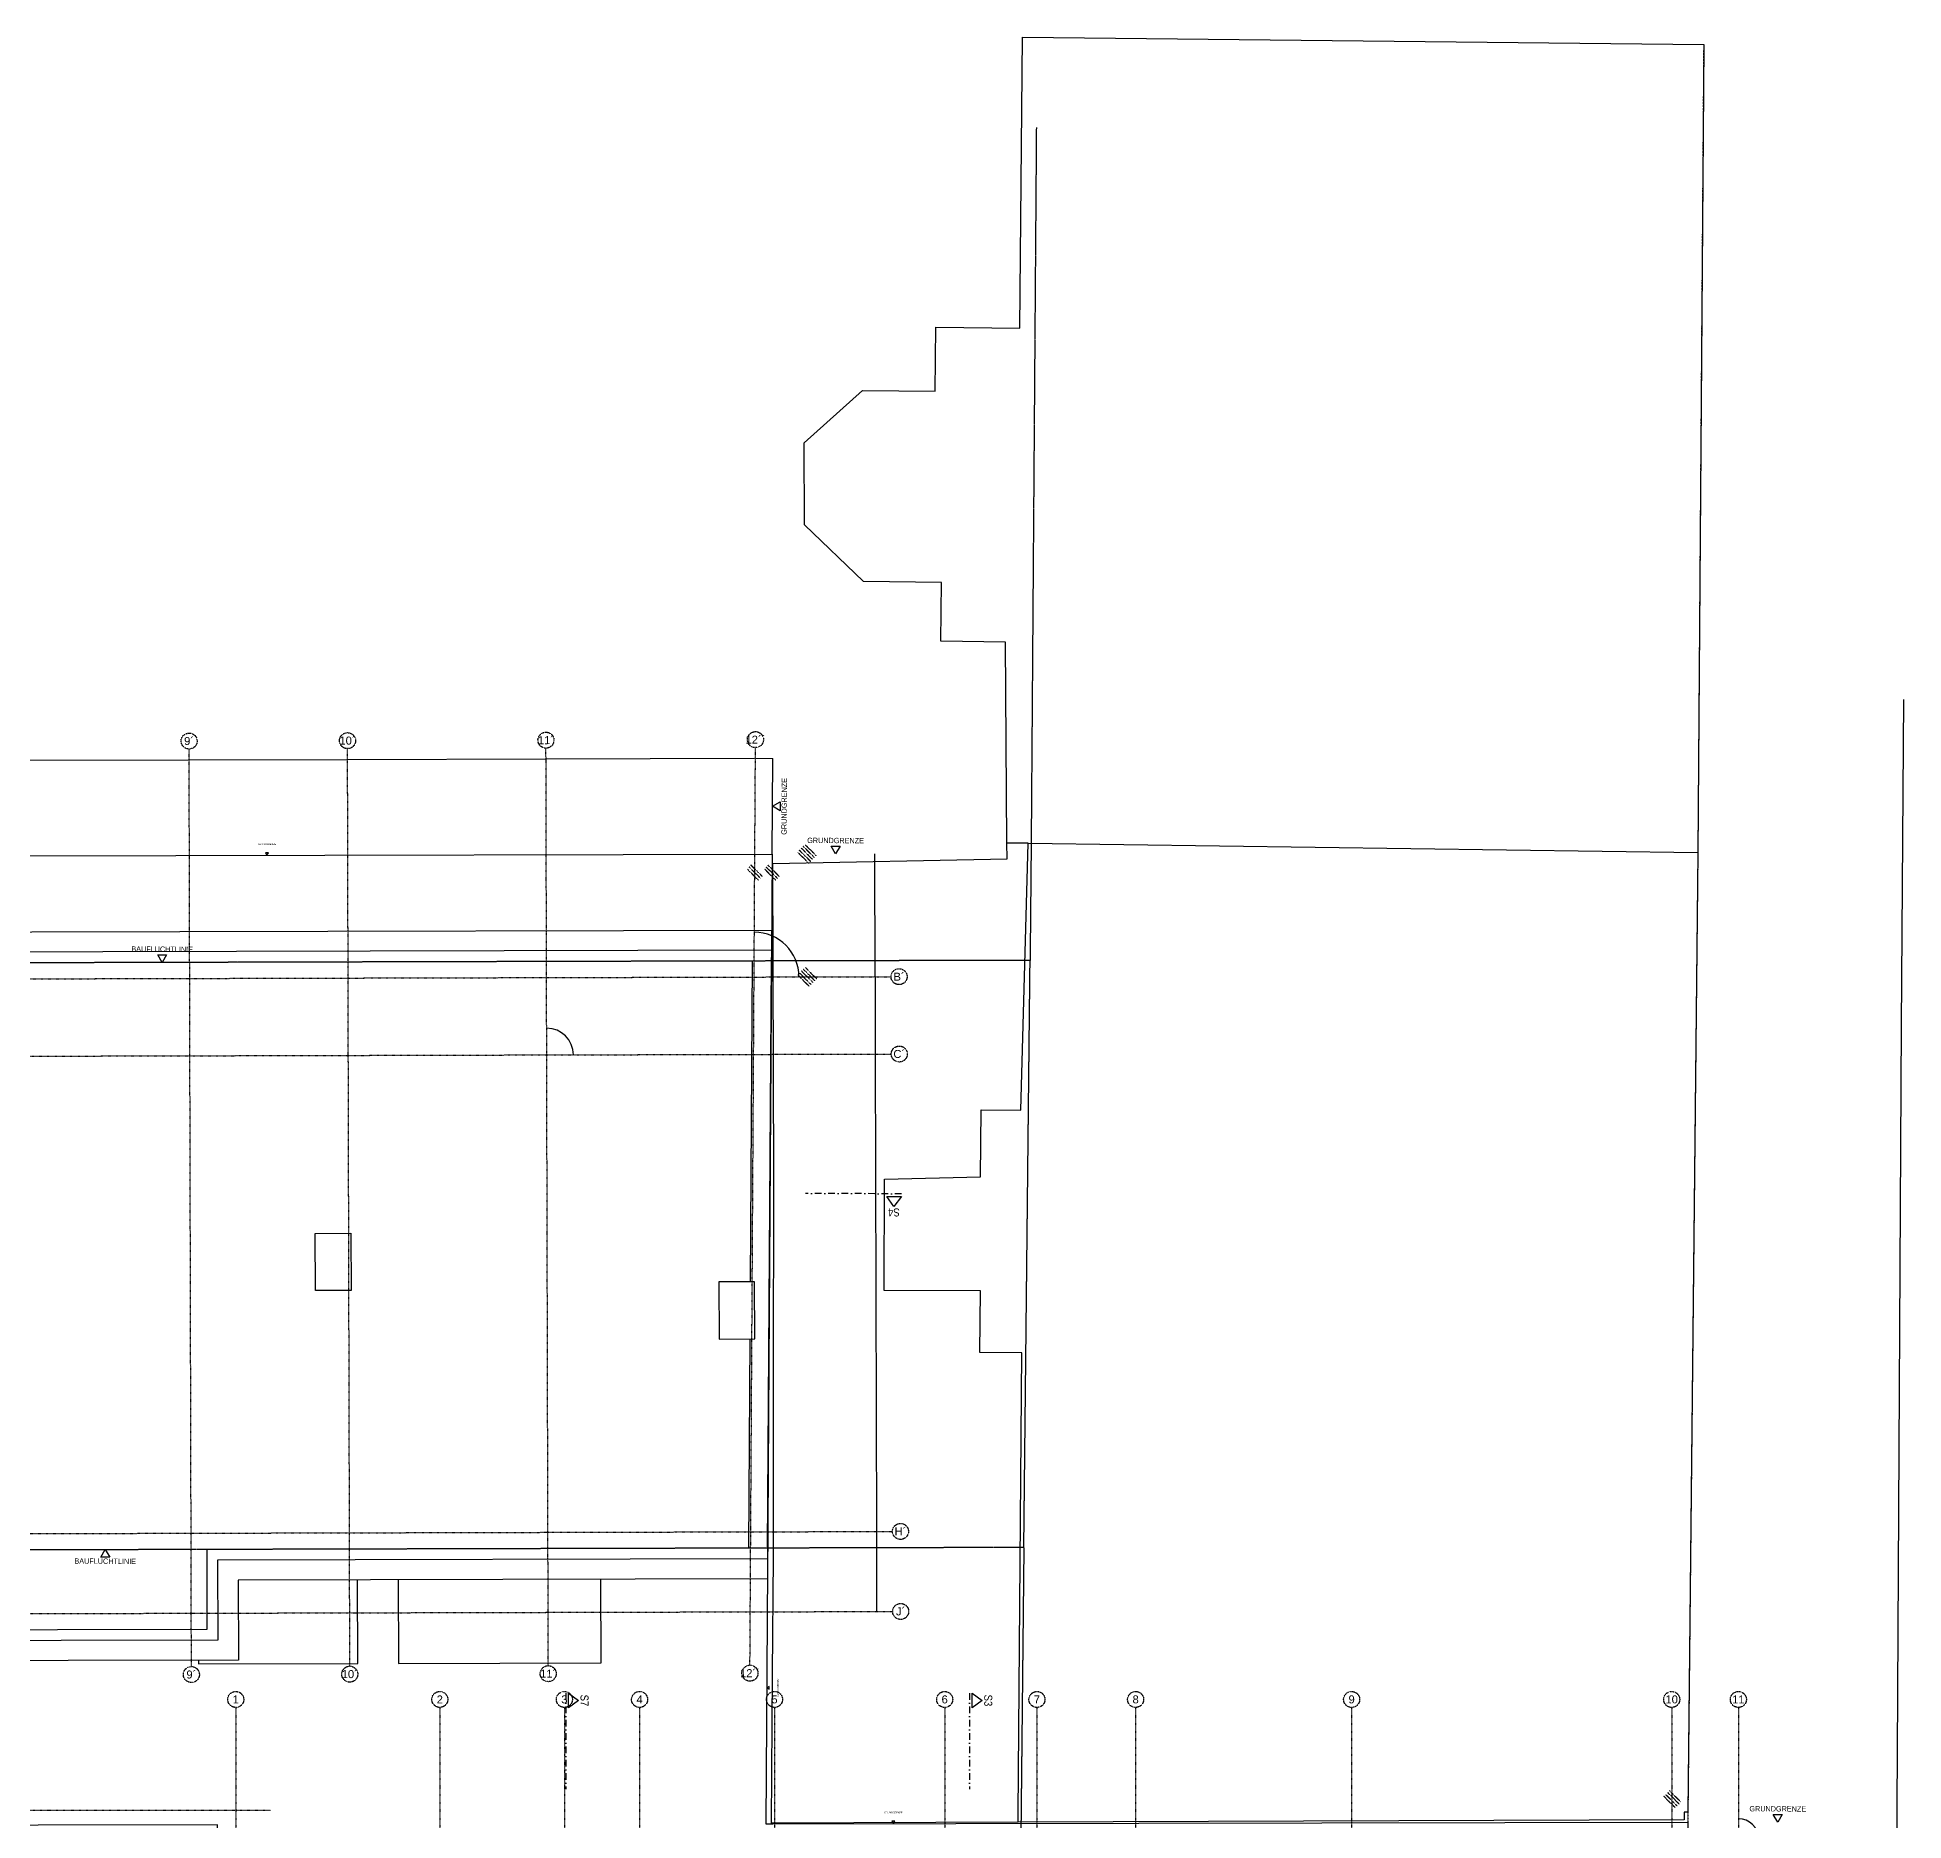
# Model space of a CAD drawing. Header units: millimetres. Extents: x -89828 to -25315, y -35442 to 69272.
# Drawn here: x -60735 to -25745, y 20911 to 54342 of the extents above; entities that cross this region are included whole.
import ezdxf
from ezdxf.enums import TextEntityAlignment as Align

# ---------------------------------------------------------------- set-up
doc = ezdxf.new("R2010")
doc.units = ezdxf.units.MM
for name, pattern in [('DASHDOT', [1, 0.5, -0.25, 0, -0.25]), ('HIDDEN2', [0.1875, 0.125, -0.0625]), ('STRICHLINIE', [0.75, 0.5, -0.25]), ('STRICHPUNKT', [1, 0.5, -0.25, 0, -0.25]), ('STRICHPUNKTX2', [2, 1, -0.5, 0, -0.5])]:
    doc.linetypes.add(name, pattern=pattern)
for name, color, linetype in [('01-BFL-G00-L04-M0', 10, 'Continuous'), ('01-SCH-G00-L04-M0', 8, 'STRICHPUNKTX2'), ('02-ANS-G00-L04-M0', 8, 'Continuous'), ('02-AXO-G00-L04-M0', 8, 'STRICHPUNKT'), ('02-DIM-G00-L04-ACHSEN', 8, 'Continuous'), ('02-DIM-G00-L04-BEHÖRDE', 20, 'Continuous'), ('02-TWB-G00-L04-M0', 5, 'Continuous'), ('07-TXT---------M0', 8, 'Continuous'), ('09-FIL-G00-L04-BLAU', 161, 'Continuous'), ('09-SYM-G00-L04-GEHSTEIG', 8, 'Continuous'), ('09-VER-G00-L04-GEBÄUDE', 5, 'Continuous'), ('09-VER-G00-L04-GRUNDSTÜCKSGRENZE', 161, 'Continuous')]:
    doc.layers.add(name, color=color, linetype=linetype)
doc.styles.add('ARIAL', font='arial.ttf', dxfattribs={"width": 0.85})
doc.styles.get("Standard").update_dxf_attribs({"font": 'arial.ttf'})
doc.dimstyles.new('pp chromy&schneider', dxfattribs={"dimscale": 0.005, "dimtxt": 25, "dimasz": 10, "dimexe": 0, "dimexo": 0, "dimgap": 5, "dimtad": 1, "dimdec": 1, "dimlfac": 100, "dimrnd": 0.1, "dimzin": 9, "dimdsep": 46, "dimtxsty": 'ARIAL', "dimblk": 'c&s kote', "dimcen": 0, "dimse1": 1, "dimse2": 1, "dimclrd": 8, "dimclrt": 8, "dimadec": 0, "dimazin": 0, "dimtfac": 0.75, "dimtdec": 1, "dimtix": 1, "dimtmove": 2, "dimatfit": 0, "dimldrblk": 'NONE', "dimfxl": 1, "dimtolj": 1, "dimlwd": -1, "dimarcsym": 0})

# ---------------------------------------------------------------- blocks, each defined once
blk = doc.blocks.new('01-HK3')
blk.add_lwpolyline([(0, 0), (0.042, 0.073), (-0.042, 0.073)], close=True)
at = {"color": 0, "style": 'ARIAL', "width": 0.85}
blk.add_attdef('HEIGHT', text='', height=0.05, dxfattribs=at).set_placement((0, 0.35), align=Align.TOP_CENTER)
blk = doc.blocks.new('schnittführung')
at = {"color": 4, "linetype": 'DASHDOT', "ltscale": 0.25}
blk.add_line((0.237, -0.138), (0.237, 1.662), dxfattribs=at)
blk.add_line((0.237, -0.138), (0.237, 1.662), dxfattribs=at)
blk.add_line((0.237, -0.138), (0.237, 1.662), dxfattribs=at)
at = {"color": 4}
blk.add_lwpolyline([(0.187, 0.138), (0.187, -0.138), (0, 0)], close=True, dxfattribs=at)
at = {"layer": '07-TXT---------M0', "color": 9, "style": 'ARIAL', "text_generation_flag": 6, "width": 0.85}
blk.add_attdef('SCHNITT', text='', height=0.15, rotation=270, dxfattribs=at).set_placement((-0.037, 0), align=Align.CENTER)
blk = doc.blocks.new('c&s kote')
at = {"color": 8}
for p, q in [((0, -2), (0, 2)), ((0, 2), (0, -2)), ((-2, 0), (2, 0)), ((2, 0), (-2, 0))]:
    blk.add_line(p, q, dxfattribs=at)
blk.add_circle((0, 0), 0.5, dxfattribs=at)
blk = doc.blocks.new('*D357')
at = {"layer": '02-DIM-G00-L04-ACHSEN', "color": 8, "transparency": 16777216}
blk.add_arc((-28845, 20569), 378, 0.0076, 89.9924, dxfattribs=at)
at = {"layer": 'Defpoints', "color": 0, "transparency": 16777216}
for p in [(-28845, 23033), (-28517, 20759), (-60134, 20569), (-26445, 20569), (-28845, -11894)]:
    blk.add_point(p, dxfattribs=at)
at = {"layer": '02-DIM-G00-L04-ACHSEN', "color": 8, "transparency": 16777216, "xscale": 0.05, "yscale": 0.05, "zscale": 0.05}
for p, rotation in [((-28845, 20948), 179.9962131424511), ((-28466, 20569), 270.0037868588788)]:
    blk.add_blockref('c&s kote', p, dxfattribs=dict(at, rotation=rotation))
at = {"layer": '02-DIM-G00-L04-ACHSEN', "color": 8, "transparency": 16777216, "insert": (-28577, 20837), "char_height": 0.125, "attachment_point": 5, "rotation": 315, "style": 'ARIAL'}
blk.add_mtext('\\A1;90.00°', dxfattribs=at)
blk = doc.blocks.new('_None')
blk = doc.blocks.new('*D373')
at = {"layer": '02-DIM-G00-L04-ACHSEN', "color": 8, "transparency": 16777216}
blk.add_line((-61769, 40790), (-57889, 40800), dxfattribs=at)
at = {"layer": 'Defpoints', "color": 0, "transparency": 16777216}
for p in [(-61769, 40990), (-57889, 41000), (-57889, 40800)]:
    blk.add_point(p, dxfattribs=at)
at = {"layer": '02-DIM-G00-L04-ACHSEN', "color": 8, "transparency": 16777216, "xscale": 0.05, "yscale": 0.05, "zscale": 0.05}
for p, rotation in [((-61769, 40790), 180.1423037025541), ((-57889, 40800), 0.1423037025540477)]:
    blk.add_blockref('c&s kote', p, dxfattribs=dict(at, rotation=rotation))
at = {"layer": '02-DIM-G00-L04-ACHSEN', "color": 8, "transparency": 16777216, "insert": (-59829, 40795), "char_height": 0.125, "attachment_point": 5, "rotation": 0.1423, "style": 'ARIAL'}
blk.add_mtext('\\A1;388000', dxfattribs=at)
blk = doc.blocks.new('*D374')
at = {"layer": '02-DIM-G00-L04-ACHSEN', "color": 8, "transparency": 16777216}
blk.add_line((-57889, 40800), (-54919, 40807), dxfattribs=at)
at = {"layer": 'Defpoints', "color": 0, "transparency": 16777216}
for p in [(-57889, 41000), (-54919, 41007), (-54919, 40807)]:
    blk.add_point(p, dxfattribs=at)
at = {"layer": '02-DIM-G00-L04-ACHSEN', "color": 8, "transparency": 16777216, "xscale": 0.05, "yscale": 0.05, "zscale": 0.05}
for p, rotation in [((-57889, 40800), 180.1423037025541), ((-54919, 40807), 0.1423037025540477)]:
    blk.add_blockref('c&s kote', p, dxfattribs=dict(at, rotation=rotation))
at = {"layer": '02-DIM-G00-L04-ACHSEN', "color": 8, "transparency": 16777216, "insert": (-56404, 40803), "char_height": 0.125, "attachment_point": 5, "rotation": 0.1423, "style": 'ARIAL'}
blk.add_mtext('\\A1;297000', dxfattribs=at)
blk = doc.blocks.new('*D375')
at = {"layer": '02-DIM-G00-L04-ACHSEN', "color": 8, "transparency": 16777216}
blk.add_line((-54919, 40807), (-51199, 40816), dxfattribs=at)
at = {"layer": 'Defpoints', "color": 0, "transparency": 16777216}
for p in [(-54919, 41007), (-51199, 41016), (-51199, 40816)]:
    blk.add_point(p, dxfattribs=at)
at = {"layer": '02-DIM-G00-L04-ACHSEN', "color": 8, "transparency": 16777216, "xscale": 0.05, "yscale": 0.05, "zscale": 0.05}
for p, rotation in [((-54919, 40807), 180.1423037025541), ((-51199, 40816), 0.1423037025540477)]:
    blk.add_blockref('c&s kote', p, dxfattribs=dict(at, rotation=rotation))
at = {"layer": '02-DIM-G00-L04-ACHSEN', "color": 8, "transparency": 16777216, "insert": (-53059, 40812), "char_height": 0.125, "attachment_point": 5, "rotation": 0.1423, "style": 'ARIAL'}
blk.add_mtext('\\A1;372000', dxfattribs=at)
blk = doc.blocks.new('*D376')
at = {"layer": '02-DIM-G00-L04-ACHSEN', "color": 8, "transparency": 16777216}
blk.add_line((-47272, 40826), (-46948, 40824), dxfattribs=at)
at = {"layer": '02-DIM-G00-L04-ACHSEN', "color": 0, "lineweight": -2, "transparency": 16777216}
blk.add_line((-46960, 39029), (-46948, 40824), dxfattribs=at)
at = {"layer": 'Defpoints', "color": 0, "transparency": 16777216}
for p in [(-46948, 40824), (-47284, 39031), (-46960, 39029)]:
    blk.add_point(p, dxfattribs=at)
at = {"layer": '02-DIM-G00-L04-ACHSEN', "color": 8, "transparency": 16777216, "xscale": 0.05, "yscale": 0.05, "zscale": 0.05}
for p, rotation in [((-47272, 40826), 179.6291549305331), ((-46948, 40824), 359.6291549305332)]:
    blk.add_blockref('c&s kote', p, dxfattribs=dict(at, rotation=rotation))
at = {"layer": '02-DIM-G00-L04-ACHSEN', "color": 8, "transparency": 16777216, "insert": (-47110, 40825), "char_height": 0.125, "attachment_point": 5, "rotation": 359.6292, "style": 'ARIAL'}
blk.add_mtext('\\A1;32406.9', dxfattribs=at)
blk = doc.blocks.new('*D377')
at = {"layer": '02-DIM-G00-L04-ACHSEN', "color": 8, "transparency": 16777216}
blk.add_line((-51199, 40816), (-47288, 40826), dxfattribs=at)
at = {"layer": 'Defpoints', "color": 0, "transparency": 16777216}
for p in [(-51199, 41016), (-47288, 40826), (-47284, 39031)]:
    blk.add_point(p, dxfattribs=at)
at = {"layer": '02-DIM-G00-L04-ACHSEN', "color": 8, "transparency": 16777216, "xscale": 0.05, "yscale": 0.05, "zscale": 0.05}
for p, rotation in [((-51199, 40816), 180.1423037025541), ((-47288, 40826), 0.1423037025540477)]:
    blk.add_blockref('c&s kote', p, dxfattribs=dict(at, rotation=rotation))
at = {"layer": '02-DIM-G00-L04-ACHSEN', "color": 8, "transparency": 16777216, "insert": (-49243, 40821), "char_height": 0.125, "attachment_point": 5, "rotation": 0.1423, "style": 'ARIAL'}
blk.add_mtext('\\A1;BEI GG 391049.9', dxfattribs=at)
blk = doc.blocks.new('*D379')
at = {"layer": '02-DIM-G00-L04-ACHSEN', "color": 8, "transparency": 16777216}
blk.add_arc((-47298, 36726), 842, 0.1457, 89.6521, dxfattribs=at)
at = {"layer": 'Defpoints', "color": 0, "transparency": 16777216}
for p in [(-47272, 41026), (-46568, 37147), (-70047, 36669), (-44729, 36732), (-47375, 23826)]:
    blk.add_point(p, dxfattribs=at)
at = {"layer": '02-DIM-G00-L04-ACHSEN', "color": 8, "transparency": 16777216, "xscale": 0.05, "yscale": 0.05, "zscale": 0.05}
for p, rotation in [((-47292, 37568), 179.6537652360462), ((-46455, 36728), 270.1440040852006)]:
    blk.add_blockref('c&s kote', p, dxfattribs=dict(at, rotation=rotation))
at = {"layer": '02-DIM-G00-L04-ACHSEN', "color": 8, "transparency": 16777216, "insert": (-46701, 37321), "char_height": 0.125, "attachment_point": 5, "rotation": 314.8989, "style": 'ARIAL'}
blk.add_mtext('\\A1;89.51°', dxfattribs=at)
blk = doc.blocks.new('*D380')
at = {"layer": '02-DIM-G00-L04-ACHSEN', "color": 8, "transparency": 16777216}
blk.add_arc((-51185, 35266), 501, 0.148, 90.1366, dxfattribs=at)
at = {"layer": 'Defpoints', "color": 0, "transparency": 16777216}
for p in [(-51199, 41016), (-50752, 35518), (-70054, 35219), (-44726, 35282), (-51156, 23816)]:
    blk.add_point(p, dxfattribs=at)
at = {"layer": '02-DIM-G00-L04-ACHSEN', "color": 8, "transparency": 16777216, "xscale": 0.05, "yscale": 0.05, "zscale": 0.05}
for p, rotation in [((-51186, 35767), 180.1394444278941), ((-50684, 35268), 270.1451629769355)]:
    blk.add_blockref('c&s kote', p, dxfattribs=dict(at, rotation=rotation))
at = {"layer": '02-DIM-G00-L04-ACHSEN', "color": 8, "transparency": 16777216, "insert": (-50831, 35621), "char_height": 0.125, "attachment_point": 5, "rotation": 315.1423, "style": 'ARIAL'}
blk.add_mtext('\\A1;90.00°', dxfattribs=at)
blk = doc.blocks.new('*D394')
at = {"layer": '02-DIM-G00-L04-ACHSEN', "color": 8, "transparency": 16777216}
blk.add_arc((-57015, -8824), 947, 179.3155, 269.997, dxfattribs=at)
at = {"layer": 'Defpoints', "color": 0, "transparency": 16777216}
for p in [(-57015, 23033), (-60057, -8787), (-57838, -9291), (-26445, -9191), (-57015, -11894)]:
    blk.add_point(p, dxfattribs=at)
at = {"layer": '02-DIM-G00-L04-ACHSEN', "color": 8, "transparency": 16777216, "xscale": 0.05, "yscale": 0.05, "zscale": 0.05}
for p, rotation in [((-57961, -8813), 89.31399696882043), ((-57015, -9770), 359.9984866771429)]:
    blk.add_blockref('c&s kote', p, dxfattribs=dict(at, rotation=rotation))
at = {"layer": '02-DIM-G00-L04-ACHSEN', "color": 8, "transparency": 16777216, "insert": (-57688, -9489), "char_height": 0.125, "attachment_point": 5, "rotation": 314.6562, "style": 'ARIAL'}
blk.add_mtext('\\A1;90.69°', dxfattribs=at)
blk = doc.blocks.new('*D395')
at = {"layer": '02-DIM-G00-L04-ACHSEN', "color": 8, "transparency": 16777216}
blk.add_arc((-28845, -9162), 916, 270.0031, 359.3094, dxfattribs=at)
at = {"layer": 'Defpoints', "color": 0, "transparency": 16777216}
for p in [(-28845, 23033), (-60057, -8787), (-26445, -9191), (-28390, -9957), (-28845, -11894)]:
    blk.add_point(p, dxfattribs=at)
at = {"layer": '02-DIM-G00-L04-ACHSEN', "color": 8, "transparency": 16777216, "xscale": 0.05, "yscale": 0.05, "zscale": 0.05}
for p, rotation in [((-27928, -9173), 89.31092035926187), ((-28845, -10078), 180.001563286988)]:
    blk.add_blockref('c&s kote', p, dxfattribs=dict(at, rotation=rotation))
at = {"layer": '02-DIM-G00-L04-ACHSEN', "color": 8, "transparency": 16777216, "insert": (-28201, -9814), "char_height": 0.125, "attachment_point": 5, "rotation": 44.6562, "style": 'ARIAL'}
blk.add_mtext('\\A1;89.31°', dxfattribs=at)
blk = doc.blocks.new('*D396')
at = {"layer": '02-DIM-G00-L04-ACHSEN', "color": 8, "transparency": 16777216}
blk.add_line((-45029, 36732), (-45035, 39037), dxfattribs=at)
at = {"layer": 'Defpoints', "color": 0, "transparency": 16777216}
for p in [(-45035, 39037), (-44735, 39038), (-44729, 36732)]:
    blk.add_point(p, dxfattribs=at)
at = {"layer": '02-DIM-G00-L04-ACHSEN', "color": 8, "transparency": 16777216, "xscale": 0.05, "yscale": 0.05, "zscale": 0.05}
for p, rotation in [((-45035, 39037), 90.14228310094319), ((-45029, 36732), 270.1422831009432)]:
    blk.add_blockref('c&s kote', p, dxfattribs=dict(at, rotation=rotation))
at = {"layer": '02-DIM-G00-L04-ACHSEN', "color": 8, "transparency": 16777216, "insert": (-45032, 37884), "char_height": 0.125, "attachment_point": 5, "rotation": 270.1423, "style": 'ARIAL'}
blk.add_mtext('\\A1;230', dxfattribs=at)
blk = doc.blocks.new('*D397')
at = {"layer": '02-DIM-G00-L04-ACHSEN', "color": 8, "transparency": 16777216}
blk.add_line((-45029, 36732), (-45026, 35282), dxfattribs=at)
at = {"layer": 'Defpoints', "color": 0, "transparency": 16777216}
for p in [(-44729, 36732), (-45026, 35282), (-44726, 35282)]:
    blk.add_point(p, dxfattribs=at)
at = {"layer": '02-DIM-G00-L04-ACHSEN', "color": 8, "transparency": 16777216, "xscale": 0.05, "yscale": 0.05, "zscale": 0.05}
for p, rotation in [((-45029, 36732), 90.14228309853031), ((-45026, 35282), 270.1422830985303)]:
    blk.add_blockref('c&s kote', p, dxfattribs=dict(at, rotation=rotation))
at = {"layer": '02-DIM-G00-L04-ACHSEN', "color": 8, "transparency": 16777216, "insert": (-45027, 36007), "char_height": 0.125, "attachment_point": 5, "rotation": 270.1423, "style": 'ARIAL'}
blk.add_mtext('\\A1;145000', dxfattribs=at)
blk = doc.blocks.new('*D398')
at = {"layer": '02-DIM-G00-L04-ACHSEN', "color": 8, "transparency": 16777216}
blk.add_line((-45026, 35282), (-45003, 26332), dxfattribs=at)
at = {"layer": 'Defpoints', "color": 0, "transparency": 16777216}
for p in [(-44726, 35282), (-45003, 26332), (-44703, 26332)]:
    blk.add_point(p, dxfattribs=at)
at = {"layer": '02-DIM-G00-L04-ACHSEN', "color": 8, "transparency": 16777216, "xscale": 0.05, "yscale": 0.05, "zscale": 0.05}
for p, rotation in [((-45026, 35282), 90.14228309853031), ((-45003, 26332), 270.1422830985303)]:
    blk.add_blockref('c&s kote', p, dxfattribs=dict(at, rotation=rotation))
at = {"layer": '02-DIM-G00-L04-ACHSEN', "color": 8, "transparency": 16777216, "insert": (-45014, 30807), "char_height": 0.125, "attachment_point": 5, "rotation": 270.1423, "style": 'ARIAL'}
blk.add_mtext('\\A1;895000', dxfattribs=at)
blk = doc.blocks.new('*D399')
at = {"layer": '02-DIM-G00-L04-ACHSEN', "color": 8, "transparency": 16777216}
blk.add_line((-45003, 26332), (-45000, 24832), dxfattribs=at)
at = {"layer": 'Defpoints', "color": 0, "transparency": 16777216}
for p in [(-44703, 26332), (-45000, 24832), (-44700, 24832)]:
    blk.add_point(p, dxfattribs=at)
at = {"layer": '02-DIM-G00-L04-ACHSEN', "color": 8, "transparency": 16777216, "xscale": 0.05, "yscale": 0.05, "zscale": 0.05}
for p, rotation in [((-45003, 26332), 90.14228309853031), ((-45000, 24832), 270.1422830985303)]:
    blk.add_blockref('c&s kote', p, dxfattribs=dict(at, rotation=rotation))
at = {"layer": '02-DIM-G00-L04-ACHSEN', "color": 8, "transparency": 16777216, "insert": (-45001, 25582), "char_height": 0.125, "attachment_point": 5, "rotation": 270.1423, "style": 'ARIAL'}
blk.add_mtext('\\A1;150000', dxfattribs=at)

msp = doc.modelspace()

# ---------------------------------------------------------------- linework, layer by layer
at = {"layer": '01-BFL-G00-L04-M0', "color": 251, "linetype": 'HIDDEN2', "ltscale": 3, "true_color": 0x636466}
msp.add_lwpolyline([(-29494.2214, 54209.7417), (-29604.2077, 39059.9215), (-29791.1835, 21069.9026), (-29794.5334, -9443.9018), (-29787.122, -15508.9929)], dxfattribs=at)
at = {"layer": '01-BFL-G00-L04-M0', "color": 251, "linetype": 'STRICHLINIE', "true_color": 0x636466}
msp.add_lwpolyline([(-42005.8604, 52648.9695), (-42103.0867, 39232.7412), (-42123.2911, 37038.8108), (-69326.1669, 36971.246), (-69315.9382, 38970.9225), (-69297.7926, 52905.5445)], dxfattribs=at)
at = {"layer": '01-BFL-G00-L04-M0', "color": 251, "linetype": 'STRICHLINIE', "ltscale": 0.5, "true_color": 0x636466}
msp.add_lwpolyline([(-42240.2186, 26038.4847), (-42123.2911, 37038.8108)], dxfattribs=at)
at = {"layer": '01-BFL-G00-L04-M0', "color": 251, "linetype": 'STRICHLINIE', "true_color": 0x636466}
msp.add_lwpolyline([(-42294.5294, 11379.3637), (-72434.0658, 11379.4223), (-72408.4686, 20732.4746), (-72381.8572, 25963.6229), (-42240.2186, 26038.4847), (-42294.5322, 20812.6636), (-42294.5294, 11379.3637)], close=True, dxfattribs=at)
at = {"layer": '02-ANS-G00-L04-M0', "color": 251, "true_color": 0x636466}
for points in [[(-69735.4302, 38953.4489), (-69155.3997, 38957.9439), (-69162.5778, 37551.6541), (-46968.7918, 37606.7762), (-47047.4996, 25446.5432), (-56970.3744, 25421.898), (-56966.6489, 23921.9026), (-66556.6193, 23898.0843), (-66560.3448, 25398.0797), (-72380.3269, 25383.6247)], [(-69931.7044, 25969.7081), (-65981.7871, 25979.5184), (-65978.0616, 24479.523), (-57548.0876, 24500.4603), (-57551.8131, 26000.4557), (-47043.7455, 26026.5543), (-46972.546, 37026.7651), (-69745.5532, 36970.2044), (-69735.4302, 38953.4489), (-72315.5658, 38933.454)], [(-46971.2514, 37226.7689), (-69544.5272, 37170.7043), (-69535.4197, 38954.9989)], [(-47335.7078, 37025.8631), (-47371.8786, 31010.7547)], [(-47378.313, 29940.7354), (-47401.8556, 26025.6649)], [(-69932.7253, 25769.7049), (-66181.2898, 25779.0223), (-66177.5643, 24279.0269), (-57347.5915, 24300.9577), (-57351.317, 25800.953), (-47045.04, 25826.5505)], [(-57716.6466, 23920.0399), (-57716.4727, 23850.0401), (-54726.4819, 23857.4663), (-54730.3813, 25427.4614)], [(-53970.3836, 25429.349), (-53966.4843, 23859.3538), (-50166.496, 23868.7918), (-50170.3954, 25438.7869)]]:
    msp.add_lwpolyline(points, dxfattribs=at)
for points in [[(-55523.5574, 31920.5115), (-54856.5124, 31922.1682), (-54853.8548, 30852.1715), (-55520.8999, 30850.5148)], [(-47289.2259, 31010.96), (-47956.271, 31009.3033), (-47953.6134, 29939.3066), (-47286.5684, 29940.9633), (-47289.2259, 31010.96)]]:
    msp.add_lwpolyline(points, close=True, dxfattribs=at)
at = {"layer": '02-AXO-G00-L04-M0', "color": 251, "true_color": 0x636466}
msp.add_line((-47375.0839, 23825.7246), (-47271.6527, 41026.0345), dxfattribs=at)
for points in [[(-57846.3481, 23799.7174), (-57889.0672, 40999.6643)], [(-54876.3573, 23807.0939), (-54919.0763, 41007.0408)], [(-51156.3688, 23816.3331), (-51199.0878, 41016.28)], [(-46129.9215, 38998.4587), (-46342.0536, 39210.5907)], [(-46271.3429, 38857.0373), (-46483.4749, 39069.1693)], [(-46235.9876, 38892.3927), (-46448.1196, 39104.5247)], [(-46200.6322, 38927.748), (-46412.7643, 39139.88)], [(-46165.2769, 38963.1033), (-46377.4089, 39175.2354)], [(-47215.0387, 38540.3716), (-47427.1708, 38752.5037)], [(-47179.6834, 38575.727), (-47391.8154, 38787.859)], [(-47144.328, 38611.0823), (-47356.4601, 38823.2143)], [(-46891.1366, 38538.2752), (-47103.2686, 38750.4072)], [(-46855.7812, 38573.6305), (-47067.9133, 38785.7625)], [(-46820.4259, 38608.9858), (-47032.5579, 38821.1179)], [(-46265.6171, 36551.6554), (-46477.7491, 36763.7874)], [(-46230.2617, 36587.0107), (-46442.3938, 36799.1428)], [(-46194.9064, 36622.3661), (-46407.0384, 36834.4981)], [(-46159.5511, 36657.7214), (-46371.6831, 36869.8535)], [(-46124.1957, 36693.0768), (-46336.3278, 36905.2088)], [(-70047.0922, 36669.4545), (-44729.1938, 36732.3359), (-44729.1938, 36732.3359)], [(-70054.4935, 35219.4316), (-44725.5924, 35282.3404), (-44725.5924, 35282.3404)], [(-72680.2438, 26262.8825), (-44703.3636, 26332.368), (-44703.3636, 26332.368)], [(-72687.9003, 24762.8589), (-44699.6381, 24832.3726), (-44699.6381, 24832.3726)], [(-57014.5294, 23033.1204), (-57014.5294, -11894.3214)], [(-53189.5294, 23033.1204), (-53189.5294, -11894.3214)], [(-50854.5296, 23033.1204), (-50854.5296, -11894.3214)], [(-49444.5294, 23033.1204), (-49444.5294, -11894.3214)], [(-46914.5294, 23033.1204), (-46914.5294, -11894.3214)], [(-43724.5294, 23033.1204), (-43724.5294, -11894.3214)], [(-41994.5294, 23033.1204), (-41994.5294, -11894.3214)], [(-40144.5294, 23033.1204), (-40144.5294, -11894.3214)], [(-36094.5294, 23033.1204), (-36094.5294, -11894.3214)], [(-30094.531, 23033.1204), (-30094.531, -11894.3214)], [(-28844.5294, 23033.1204), (-28844.5294, -11894.3214)], [(-30026.9409, 21151.6008), (-30239.0729, 21363.7328)], [(-30026.9409, 21151.6008), (-30239.0729, 21363.7328)], [(-29991.5855, 21186.9561), (-30203.7176, 21399.0882)], [(-29991.5855, 21186.9561), (-30203.7176, 21399.0882)], [(-29956.2302, 21222.3115), (-30168.3622, 21434.4435)], [(-29920.8749, 21257.6668), (-30133.0069, 21469.7989)], [(-89295.316, 21099.4553), (-56356.4129, 21107.7655)]]:
    msp.add_lwpolyline(points, dxfattribs=at)
for centre in [(-57889.4397, 41149.6595), (-54919.4489, 41157.036), (-51199.4604, 41166.2753), (-47272.0253, 41176.0341), (-44579.1942, 36732.7084), (-44575.5929, 35282.7129), (-44553.3641, 26332.7405), (-44549.6386, 24832.7451), (-57847.1138, 23649.715), (-54877.1229, 23657.0915), (-51157.1344, 23666.3307), (-47374.7113, 23675.725), (-57014.5294, 23183.1204), (-53189.5294, 23183.1204), (-50854.5296, 23183.1204), (-49444.5294, 23183.1204), (-46914.5294, 23183.1204), (-43724.5294, 23183.1204), (-41994.5294, 23183.1204), (-40144.5294, 23183.1204), (-36094.5294, 23183.1204), (-30094.531, 23183.1204), (-28844.5294, 23183.1204)]:
    msp.add_circle(centre, 150, dxfattribs=at)
at = {"layer": '02-TWB-G00-L04-M0', "color": 251, "true_color": 0x636466}
for points in [[(-42161.4982, 39233.5489), (-42557.5936, 39239.0256), (-42581.8218, 43001.9864), (-43796.7738, 43020.1795), (-43786.5665, 44120.8903), (-45248.6489, 44142.7841), (-46352.7892, 45205.4953), (-46356.465, 46742.6496), (-45265.0637, 47721.4959), (-45265.0637, 47721.4959), (-43901.9858, 47710.6014), (-43891.9909, 48906.0511), (-42317.1417, 48890.7107), (-42264.0405, 54342.1046), (-29494.2214, 54209.7417), (-29604.2077, 39059.9215)], [(-42346.5394, 20879.6758), (-46970.9437, 20862.5756), (-46951.0214, 23677.1338), (-46935.7148, 25840.1561), (-46931.3861, 29147.1259), (-46924.3173, 32999.3853), (-46947.8048, 38857.1174), (-42552.001, 38939.0778), (-42557.5936, 39239.0256), (-42161.4982, 39233.5489)], [(-42161.4982, 39233.5489), (-29604.2077, 39059.9215)], [(-29604.2077, 39059.9215), (-29791.1835, 21069.9026), (-29859.6673, 21069.433), (-29858.7053, 20925.8533), (-42346.5394, 20879.6758)]]:
    msp.add_lwpolyline(points, dxfattribs=at)
at = {"layer": '09-SYM-G00-L04-GEHSTEIG', "color": 251, "true_color": 0x636466}
msp.add_lwpolyline([(-27357.7598, -14713.7397), (-27368.2044, -9572.6761, 0.1867442349), (-26442.7811, -9136.9468, 0.2242789699), (-26061.7321, -7988.0692), (-26013.897, 1205.4531), (-25973.9599, 6446.2027), (-25973.9599, 6446.2027), (-25973.9599, 6446.2027), (-25916.5138, 13339.9043), (-25859.3193, 22188.7265), (-25859.3193, 22188.7265), (-25859.3193, 22188.7265), (-25785.4452, 35810.7392), (-25745.3783, 41926.049)], format="xyb", dxfattribs=at)
at = {"layer": '09-VER-G00-L04-GEBÄUDE', "color": 251, "ltscale": 1, "true_color": 0x636466}
msp.add_lwpolyline([(-42346.5394, 20879.6758), (-42346.6026, 21039.2876), (-42278.7212, 29680.154), (-43062.3213, 29686.32), (-43053.5557, 30845.6618), (-44861.0604, 30847.1686), (-44855.1401, 32938.7507), (-43050.2633, 32980.5114), (-43042.1299, 34236.1994), (-42294.551, 34231.3572), (-42161.4982, 39233.5489)], dxfattribs=at)
at = {"layer": '09-VER-G00-L04-GRUNDSTÜCKSGRENZE', "color": 251, "true_color": 0x636466}
msp.add_lwpolyline([(-29794.5334, -9443.9018), (-40957.6036, -9316.6054), (-57452.7981, -9113.1801), (-57360.3311, 20830.8382), (-84278.385, 20779.7671), (-84408.3801, 20780.4306), (-84325.8559, 36948.1189), (-84316.0948, 38860.4555), (-69322.3224, 38976.651), (-46959.5657, 39032.1927), (-47077.253, 20849.6952), (-46943.0344, 20850.6028), (-29794.5355, 20883.1383)], close=True, dxfattribs=at)

# ---------------------------------------------------------------- block references
at = {"layer": '01-SCH-G00-L04-M0', "color": 251, "true_color": 0x636466, "xscale": 999.9999999999995, "yscale": 999.9999999999995, "zscale": 999.9999999999995}
for p, rotation, values in [((-44674.7246, 32425.3818), 89.70754932648231, {'SCHNITT': 'S4'}), ((-50588.5369, 23164.2439), 180.0000000016661, {'SCHNITT': 'S7'}), ((-43019.6609, 23164.2439), 180.0000000016661, {'SCHNITT': 'S3'})]:
    msp.add_blockref('schnittführung', p, dxfattribs=dict(at, rotation=rotation)).add_auto_attribs(values)
at = {"layer": '02-DIM-G00-L04-ACHSEN', "color": 251, "true_color": 0x636466}
ref = msp.add_blockref('01-HK3', (-46953.7765, 39926.6129), dxfattribs=dict(at, xscale=-2000.00000001674, yscale=2000.000000014344, zscale=2000, rotation=269.7075493064744))
ref.add_attrib('HEIGHT', 'GRUNDGRENZE', dxfattribs={"layer": '0', "color": 0, "extrusion": (0, 0, -1), "height": 100, "rotation": 90.29245069, "style": 'ARIAL', "text_generation_flag": 4, "width": 0.85}).set_placement((46653.7805, 39925.0816), align=Align.BOTTOM_CENTER)
ref = msp.add_blockref('01-HK3', (-45770.8081, 39035.1448), dxfattribs=dict(at, xscale=-1999.999999994725, yscale=2000.000000014344, zscale=2000, rotation=359.7075286038581))
ref.add_attrib('HEIGHT', 'GRUNDGRENZE', dxfattribs={"layer": '0', "color": 0, "extrusion": (0, 0, -1), "height": 100, "rotation": 0.2924714, "style": 'ARIAL', "text_generation_flag": 2, "width": 0.85}).set_placement((45769.2768, 39335.1409), align=Align.TOP_CENTER)
ref = msp.add_blockref('01-HK3', (-28106.0886, 20883.1383), dxfattribs=dict(at, xscale=-2000.000000000487, yscale=2000.000000014344, zscale=2000, rotation=359.8230715486758))
ref.add_attrib('HEIGHT', 'GRUNDGRENZE', dxfattribs={"layer": '0', "color": 0, "extrusion": (0, 0, -1), "height": 100, "rotation": 0.17692845, "style": 'ARIAL', "text_generation_flag": 2, "width": 0.85}).set_placement((28105.1623, 21183.1369), align=Align.TOP_CENTER)
at = {"layer": '02-DIM-G00-L04-BEHÖRDE', "color": 251, "true_color": 0x636466}
ref = msp.add_blockref('01-HK3', (-58395.6293, 36998.3928), dxfattribs=dict(at, xscale=-2000.000000031515, yscale=2000.000000014344, zscale=2000, rotation=359.7075493052259))
ref.add_attrib('HEIGHT', 'BAUFLUCHTLINIE', dxfattribs={"layer": '0', "color": 0, "extrusion": (0, 0, -1), "height": 100, "rotation": 0.2924507, "style": 'ARIAL', "text_generation_flag": 2, "width": 0.85}).set_placement((58394.098, 37298.3889), align=Align.TOP_CENTER)
ref = msp.add_blockref('01-HK3', (-59460.976, 25995.7141), dxfattribs=dict(at, xscale=-2000.000000031144, yscale=2000.000000014344, zscale=2000, rotation=179.7075493073102))
ref.add_attrib('HEIGHT', 'BAUFLUCHTLINIE', dxfattribs={"layer": '0', "color": 0, "extrusion": (0, 0, -1), "height": 100, "rotation": 180.29245069, "style": 'ARIAL', "text_generation_flag": 4, "width": 0.85}).set_placement((59462.5072, 25695.718), align=Align.BOTTOM_CENTER)
at = {"layer": '09-FIL-G00-L04-BLAU', "color": 251, "true_color": 0x636466, "yscale": 640.0000008580926, "zscale": 640.0000009004616}
for p, xscale, rotation in [((-56429.459, 39008.7616), 640.0000008870846, 2.47508589e-08), ((-47060.7358, 23401.5699), 640.0000009161884, 270.0000000208425), ((-44686.3538, 20854.6468), 640.0000008870846, 2.47508589e-08)]:
    msp.add_blockref('01-HK3', p, dxfattribs=dict(at, xscale=xscale, rotation=rotation)).add_auto_attribs({'HEIGHT': 'GRUNDGRENZE'})

# ---------------------------------------------------------------- texts
at = {"layer": '02-AXO-G00-L04-M0', "color": 251, "true_color": 0x636466, "char_height": 150, "attachment_point": 5}
for s, insert, width, rotation in [('{\\fArial|b0|i0|c0|p34;9´}', (-57889.4397, 41149.6595), 246.7, 0.14234932), ('{\\fArial|b0|i0|c0|p34;10´}', (-54919.4489, 41157.036), 246.7, 0.14234932), ('{\\fArial|b0|i0|c0|p34;11´}', (-51199.4604, 41166.2753), 246.7, 0.14234932), ('{\\fArial|b0|i0|c0|p34;12´´}', (-47272.0253, 41176.0341), 246.7, 0.1423037), ('{\\fArial|b0|i0|c0|p34;B´}', (-44579.1942, 36732.7084), 246.7, 0.14234932), ('{\\fArial|b0|i0|c0|p34;C´}', (-44575.5929, 35282.7129), 246.7, 0.14234932), ('{\\fArial|b0|i0|c0|p34;H´}', (-44553.3641, 26332.7405), 246.7, 0.14234932), ('{\\fArial|b0|i0|c0|p34;J´}', (-44549.6386, 24832.7451), 246.7, 0.14234932), ('{\\fArial|b0|i0|c0|p34;9´}', (-57847.1138, 23649.715), 246.7, 0.14234932), ('{\\fArial|b0|i0|c0|p34;10´}', (-54877.1229, 23657.0915), 246.7, 0.14234932), ('{\\fArial|b0|i0|c0|p34;11´}', (-51157.1344, 23666.3307), 246.7, 0.14234932), ('{\\fArial|b0|i0|c0|p34;12´´}', (-47374.7113, 23675.725), 246.7, 0.1423037), ('{\\fArial|b0|i0|c0|p34;1}', (-57014.5294, 23183.1204), 303.3, 0.0000037), ('{\\fArial|b0|i0|c0|p34;2}', (-53189.5294, 23183.1204), 303.3, 0.0000037), ('{\\fArial|b0|i0|c0|p34;3}', (-50854.5296, 23183.1204), 303.3, 0.0000037), ('{\\fArial|b0|i0|c0|p34;4}', (-49444.5294, 23183.1204), 303.3, 0.0000037)]:
    msp.add_mtext(s, dxfattribs=dict(at, insert=insert, width=width, rotation=rotation))
at = {"layer": '02-AXO-G00-L04-M0', "color": 251, "true_color": 0x636466, "char_height": 150, "width": 303.3, "attachment_point": 5}
for s, insert in [('{\\fArial|b0|i0|c0|p34;5}', (-46914.5294, 23183.1204)), ('{\\fArial|b0|i0|c0|p34;6}', (-43724.5294, 23183.1204)), ('{\\fArial|b0|i0|c0|p34;7}', (-41994.5294, 23183.1204)), ('{\\fArial|b0|i0|c0|p34;8}', (-40144.5294, 23183.1204)), ('{\\fArial|b0|i0|c0|p34;9}', (-36094.5294, 23183.1204)), ('{\\fArial|b0|i0|c0|p34;10}', (-30094.531, 23183.1204)), ('{\\fArial|b0|i0|c0|p34;11}', (-28844.5294, 23183.1204))]:
    msp.add_mtext(s, dxfattribs=dict(at, insert=insert))

# ---------------------------------------------------------------- dimensions: what is measured, and where the dimension line sits
at = {"layer": '02-DIM-G00-L04-ACHSEN', "color": 251, "true_color": 0x636466}
for base, line1, line2, picture, middle in [((-50751.5823, 35517.8567), ((-70054.4935, 35219.4316), (-44725.5924, 35282.3404)), ((-51156.3688, 23816.3331), (-51199.0878, 41016.28)), '*D380', (-50831.3897, 35621.4748)), ((-46567.8278, 37146.9004), ((-70047.0922, 36669.4545), (-44729.1938, 36732.3359)), ((-47375.0839, 23825.7246), (-47271.6527, 41026.0345)), '*D379', (-46700.7337, 37320.6311)), ((-28516.9517, 20758.5481), ((-60133.7932, 20569.421), (-26444.5294, 20569.421)), ((-28844.5294, 23033.1204), (-28844.5294, -11894.3214)), '*D357', (-28577.0005, 20836.9499)), ((-57838.0019, -9290.6073), ((-57014.5294, 23033.1204), (-57014.5294, -11894.3214)), ((-60057.1609, -8787.4067), (-26444.5294, -9190.7583)), '*D394', (-57687.7624, -9489.121)), ((-28389.5714, -9957.2984), ((-28844.5294, 23033.1204), (-28844.5294, -11894.3214)), ((-60057.1609, -8787.4067), (-26444.5294, -9190.7583)), '*D395', (-28200.5893, -9813.6721))]:
    dim = msp.add_angular_dim_2l(base=base, line1=line1, line2=line2, dimstyle='pp chromy&schneider', override={"dimzin": 8, "dimadec": 2}, dxfattribs=at)
    dim.commit()
    dim.dimension.update_dxf_attribs({"geometry": picture, "text_midpoint": middle})
for base, p1, p2, angle, picture, middle in [((-57888.5705, 40799.6649), (-61769.0552, 40990.0277), (-57889.0672, 40999.66), 0.1423037, '*D373', (-59828.5647, 40794.9355)), ((-54918.5796, 40807.0414), (-57889.0672, 40999.66), (-54919.0763, 41007.0408), 0.1423037, '*D374', (-56403.5753, 40803.442)), ((-51198.5911, 40816.2807), (-54919.0763, 41007.0408), (-51199.0878, 41016.28), 0.1423037, '*D375', (-53058.5856, 40811.7499)), ((-45025.592, 35281.5954), (-44729.1938, 36732.3359), (-44725.5924, 35282.3404), 270.1422831, '*D397', (-45027.3036, 36006.5934)), ((-45003.3664, 26331.623), (-44725.5924, 35282.3404), (-44703.3636, 26332.368), 270.1422831, '*D398', (-45014.3904, 30806.6094)), ((-44999.6415, 24831.6276), (-44703.3636, 26332.368), (-44699.6381, 24832.3726), 270.1422831, '*D399', (-45001.4151, 25581.6255))]:
    dim = msp.add_linear_dim(base=base, p1=p1, p2=p2, angle=angle, dimstyle='pp chromy&schneider', override={"dimzin": 8}, dxfattribs=at)
    dim.commit()
    dim.dimension.update_dxf_attribs({"geometry": picture, "text_midpoint": middle})
dim = msp.add_linear_dim(base=(-47288.1044, 40825.993), p1=(-51199.0878, 41016.28), p2=(-47283.6472, 39031.3878), angle=0.1423037, text='BEI GG <>', dimstyle='pp chromy&schneider', override={"dimzin": 8}, dxfattribs=at)
dim.commit()
dim.dimension.update_dxf_attribs({"geometry": '*D377', "text_midpoint": (-49243.348, 40821.2265)})
dim = msp.add_aligned_dim(p1=(-47283.6472, 39031.3878), p2=(-46959.5845, 39029.2903), distance=1794.6827, dimstyle='pp chromy&schneider', override={"dimzin": 8, "dimse2": 0}, dxfattribs=at)
dim.commit()
dim.dimension.update_dxf_attribs({"geometry": '*D376', "text_midpoint": (-47109.9993, 40825.0731)})
dim = msp.add_aligned_dim(p1=(-44729.1938, 36732.3359), p2=(-44734.9187, 39037.7172), distance=300.0014, text='230', dimstyle='pp chromy&schneider', override={"dimzin": 8}, dxfattribs=at)
dim.commit()
dim.dimension.update_dxf_attribs({"geometry": '*D396', "text_midpoint": (-45031.9678, 37884.2818)})

doc.saveas('drawing.dxf')
